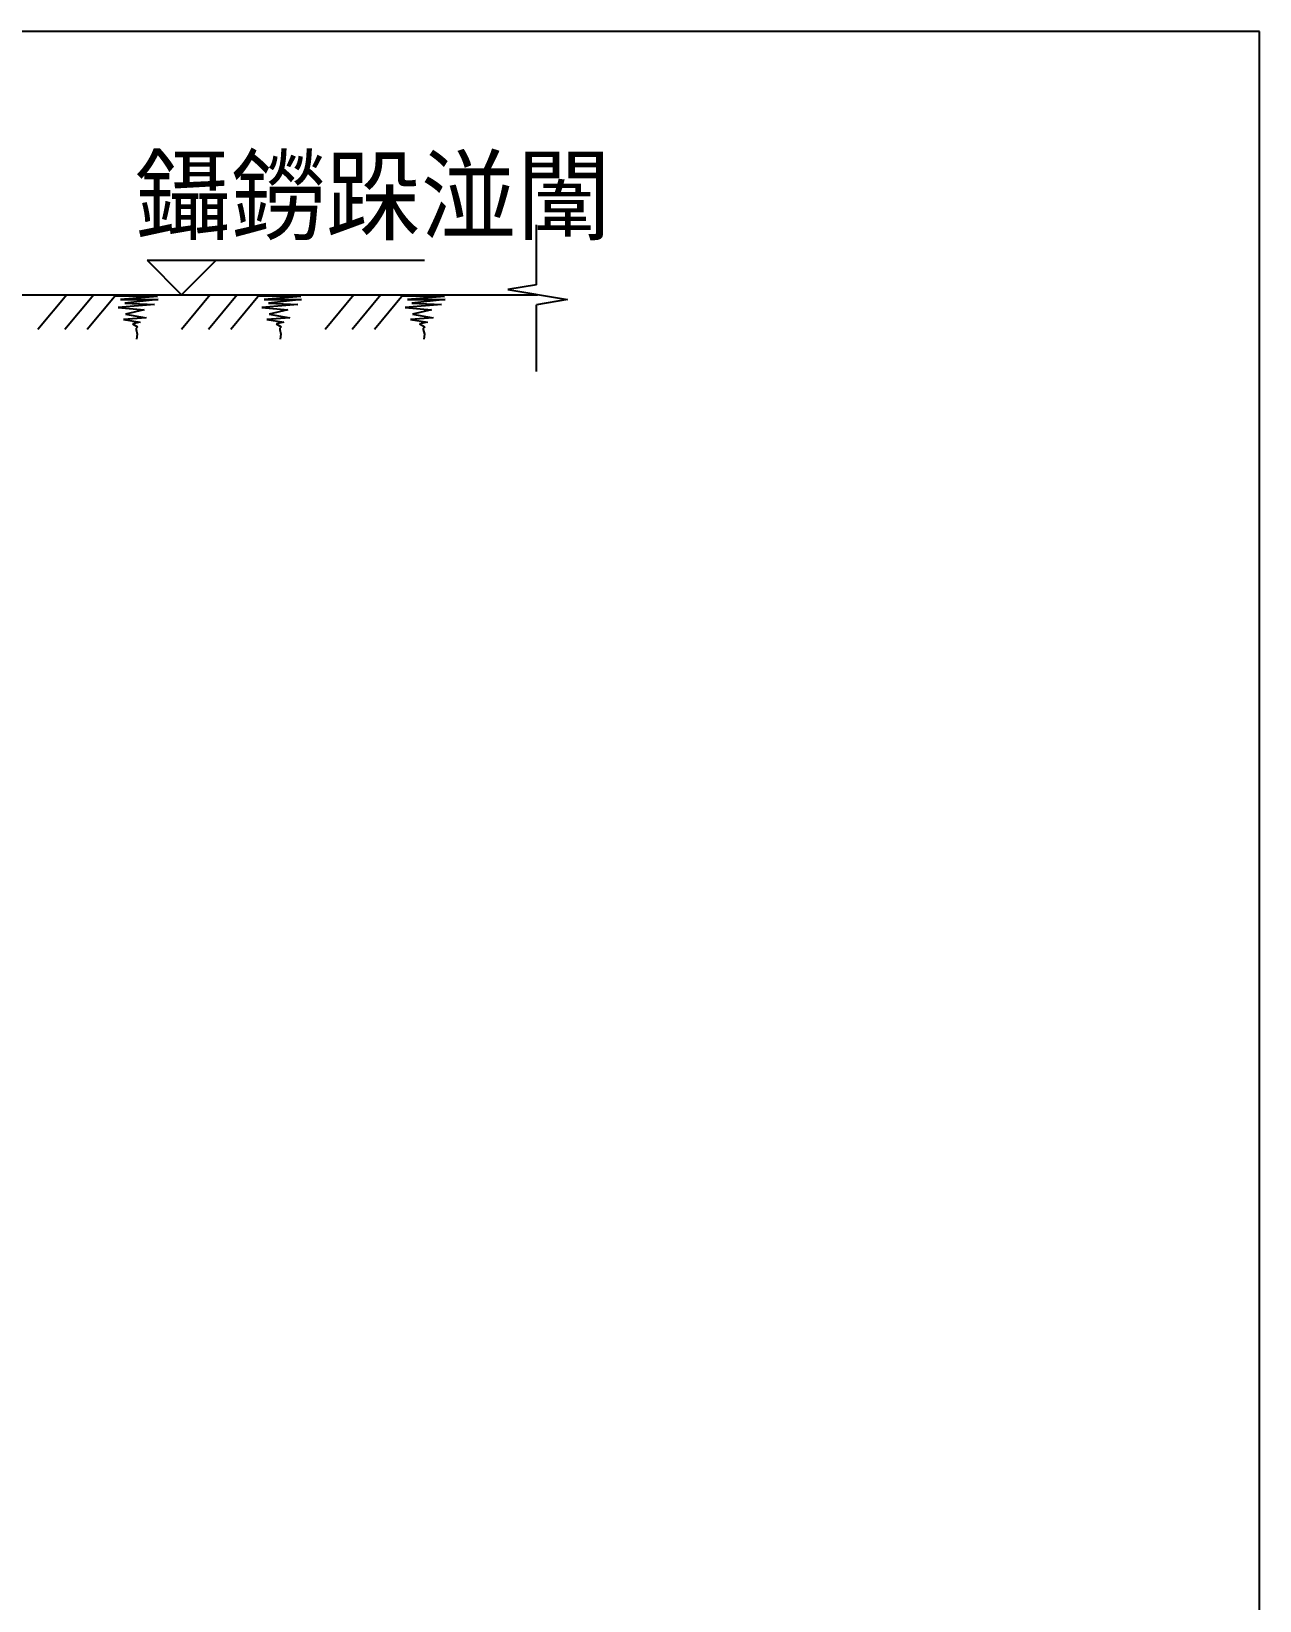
# Model space of a CAD drawing. Header units: metres. Extents: x 0 to 297, y 0 to 210.
# Drawn here: x 246.7 to 297, y 145.8 to 210 of the extents above; entities that cross this region are included whole.
import ezdxf

# ---------------------------------------------------------------- set-up
doc = ezdxf.new("R2010")
doc.units = ezdxf.units.M
doc.layers.add(' ', color=7, linetype='Continuous')

msp = doc.modelspace()

# ---------------------------------------------------------------- linework, layer by layer
at = {"layer": ' '}
for p, q in [((267.39, 199.63), (267.39, 202.08)), ((251.45, 200.64), (252.86, 199.22)), ((251.45, 200.64), (254.28, 200.64)), ((254.28, 200.64), (252.86, 199.22)), ((254.28, 200.64), (262.81, 200.64)), ((245.66, 199.22), (267.44, 199.22)), ((267.39, 199.63), (266.22, 199.43)), ((266.22, 199.43), (268.67, 199.02)), ((268.67, 199.02), (267.39, 198.8)), ((267.39, 196.08), (267.39, 198.8))]:
    msp.add_line(p, q, dxfattribs=at)
for p, q in [((297, 210), (0, 210)), ((297, 0), (297, 210)), ((248.16, 199.22), (246.98, 197.79)), ((249.27, 199.22), (248.09, 197.79)), ((250.18, 199.22), (249, 197.79)), ((250.13, 199.18), (251.88, 199.15)), ((251.88, 199.15), (250.36, 199.03)), ((254.03, 199.22), (252.86, 197.79)), ((255.14, 199.22), (253.97, 197.79)), ((256.06, 199.22), (254.88, 197.79)), ((256.01, 199.18), (257.75, 199.15)), ((257.75, 199.15), (256.24, 199.03)), ((259.91, 199.22), (258.74, 197.79)), ((261.02, 199.22), (259.85, 197.79)), ((261.94, 199.22), (260.76, 197.79)), ((261.89, 199.18), (263.63, 199.15)), ((263.63, 199.15), (262.11, 199.03)), ((251.76, 198.82), (250.27, 198.69)), ((250.27, 198.69), (251.33, 198.6)), ((250.36, 199.03), (251.91, 199.02)), ((251.91, 199.02), (250.54, 198.87)), ((250.54, 198.87), (251.76, 198.82)), ((251.33, 198.6), (250.57, 198.43)), ((257.63, 198.82), (256.15, 198.69)), ((256.15, 198.69), (257.21, 198.6)), ((256.24, 199.03), (257.78, 199.02)), ((257.78, 199.02), (256.42, 198.87)), ((256.42, 198.87), (257.63, 198.82)), ((257.21, 198.6), (256.45, 198.43)), ((263.51, 198.82), (262.02, 198.69)), ((262.02, 198.69), (263.09, 198.6)), ((262.11, 199.03), (263.66, 199.02)), ((263.66, 199.02), (262.29, 198.87)), ((262.29, 198.87), (263.51, 198.82)), ((263.09, 198.6), (262.32, 198.43)), ((251.41, 198.27), (250.48, 198.21)), ((250.48, 198.21), (251.17, 198.09)), ((250.57, 198.43), (251.41, 198.27)), ((251.17, 198.09), (250.85, 198.03)), ((250.85, 198.03), (251.06, 197.91)), ((251.06, 197.91), (251, 197.85)), ((257.29, 198.27), (256.36, 198.21)), ((256.36, 198.21), (257.05, 198.09)), ((256.45, 198.43), (257.29, 198.27)), ((257.05, 198.09), (256.73, 198.03)), ((256.73, 198.03), (256.94, 197.91)), ((256.94, 197.91), (256.88, 197.85)), ((263.17, 198.27), (262.23, 198.21)), ((262.23, 198.21), (262.93, 198.09)), ((262.32, 198.43), (263.17, 198.27)), ((262.93, 198.09), (262.61, 198.03)), ((262.61, 198.03), (262.82, 197.91)), ((262.82, 197.91), (262.76, 197.85)), ((251, 197.85), (251, 197.8)), ((251, 197.8), (251.05, 197.61)), ((251.05, 197.61), (251.02, 197.4)), ((256.88, 197.85), (256.88, 197.8)), ((256.88, 197.8), (256.93, 197.61)), ((256.93, 197.61), (256.9, 197.4)), ((262.76, 197.85), (262.76, 197.8)), ((262.76, 197.8), (262.81, 197.61)), ((262.81, 197.61), (262.78, 197.4))]:
    msp.add_line(p, q)

# ---------------------------------------------------------------- texts
msp.add_text('鑷鐒跺湴闈', height=3, dxfattribs=at).set_placement((250.97, 201.78))

doc.saveas('drawing.dxf')
